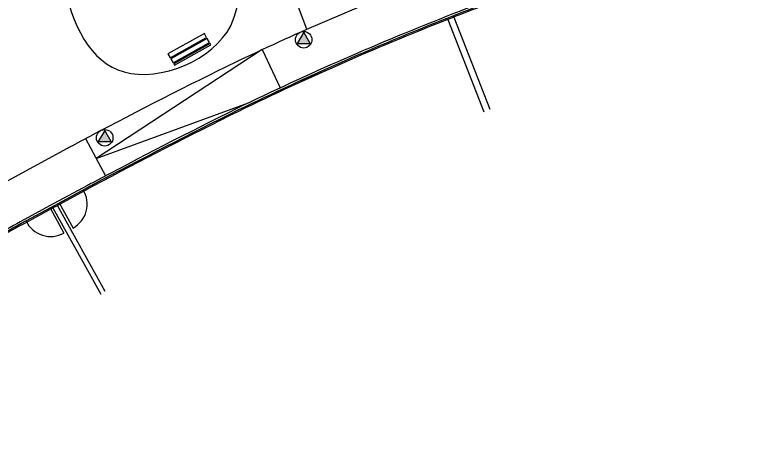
# Model space of a CAD drawing. Header units: millimetres. Extents: x 441156 to 441876, y 4514765 to 4515211.
# Drawn here: x 441683.58 to 441712.3, y 4514812.93 to 4514829.1 of the extents above; entities that cross this region are included whole.
import ezdxf

# ---------------------------------------------------------------- set-up
doc = ezdxf.new("R2010")
doc.units = ezdxf.units.MM
doc.layers.add('01_eléctrico', color=170, linetype='Continuous')
doc.layers.add('01_piscinas', color=254, linetype='Continuous')

msp = doc.modelspace()

# ---------------------------------------------------------------- hatches: boundary and pattern name
at = {"layer": '01_eléctrico'}
h = msp.add_hatch(color=256, dxfattribs=at)
h.dxf.hatch_style = 1
h.paths.add_polyline_path([(441694.89607603, 4514828.00228366), (441694.64931696, 4514828.4296829), (441694.4025579, 4514828.00228366)])
h = msp.add_hatch(color=256, dxfattribs=at)
h.dxf.hatch_style = 1
h.paths.add_polyline_path([(441687.26447182, 4514824.23799946), (441687.01771276, 4514824.6653987), (441686.77095369, 4514824.23799946)])

# ---------------------------------------------------------------- linework, layer by layer
at = {"layer": '01_eléctrico', "elevation": 0.00000131}
for points in [[(441694.89607603, 4514828.00228366), (441694.64931696, 4514828.4296829), (441694.4025579, 4514828.00228366)], [(441687.26447182, 4514824.23799946), (441687.01771276, 4514824.6653987), (441686.77095369, 4514824.23799946)]]:
    msp.add_lwpolyline(points, close=True, dxfattribs=at)
at = {"layer": '01_eléctrico'}
for centre in [(441694.64931696, 4514828.14475008, 0.00000131), (441687.01771276, 4514824.38046587, 0.00000131)]:
    msp.add_circle(centre, 0.31727935, dxfattribs=at)
at = {"layer": '01_piscinas'}
for p, q in [((441694.76717771, 4514828.54905541, 0.00000013), (441691.15105936, 4514838.18205059, 0.0000014)), ((441694.76717772, 4514828.54905541, 0.00000131), (441697.98737654, 4514829.92970618, 0.00000131)), ((441700.17391467, 4514828.92249502, 0.00000053), (441701.55390892, 4514825.37873638, 0.00000053)), ((441700.40666564, 4514829.01374916, 0.00000053), (441700.3886878, 4514829.06064609, 0.00000055)), ((441700.40666564, 4514829.01374916, 0.00000053), (441701.78448924, 4514825.47556462, 0.00000053)), ((441693.06211927, 4514827.76944361, 0.00000131), (441693.75003598, 4514826.2973636, 0.00000059)), ((441694.54008759, 4514826.58032682, 0.00000053), (441695.48164226, 4514826.95154472, 0.00000053)), ((441693.78178824, 4514826.22941661, 0.00000055), (441693.8030054, 4514826.18401379, 0.00000053)), ((441686.28623646, 4514824.35411136, 0.00000131), (441687.04728863, 4514822.91838179, 0.00000059)), ((441687.08241482, 4514822.85211601, 0.00000055), (441687.10584743, 4514822.80791025, 0.00000053)), ((441685.12782893, 4514821.7422953, 0.00000053), (441686.41666628, 4514822.44153137, 0.00000053)), ((441683.83930961, 4514821.04323177, 0.00000053), (441685.12182773, 4514821.73903945, 0.00000053)), ((441685.12182773, 4514821.73903945, 0.00000053), (441685.12782893, 4514821.7422953, 0.00000053)), ((441687.04118291, 4514818.47706382, 0.00000164), (441685.20983134, 4514821.78654734, 0.00000164)), ((441685.2734114, 4514821.87818029, 0.00000053), (441685.80520803, 4514820.91715664, 0.00000053)), ((441684.92180997, 4514821.68742511, 0.00000053), (441685.45522011, 4514820.72348565, 0.00000053)), ((441685.03382896, 4514821.69153424, 0.00000164), (441686.86455128, 4514818.38318787, 0.00000164))]:
    msp.add_line(p, q, dxfattribs=at)
for points, elevation in [([(441733.80152151, 4514836.84526939, 0.0164873178), (441729.941051, 4514836.51536975, 0.0147570251), (441722.50275839, 4514835.40842934, 0.0064753203), (441716.72613465, 4514834.10548181, 0.0081662383), (441709.49245762, 4514832.24974676, 0.0216544653), (441700.37301078, 4514829.13504235, 0.0203224531), (441692.08927445, 4514825.50445053, 0.0071301443), (441686.53051536, 4514822.6439482, 0.0002218274), (441686.35889411, 4514822.55241672), (441685.06968918, 4514821.85298122), (441683.78080227, 4514821.15371826, 0.0026809456), (441681.72825373, 4514820.00791291), (441674.82663559, 4514816.1888006), (441672.21161554, 4514814.745731), (441664.29735012, 4514810.37833203), (441659.35443191, 4514807.63872531), (441646.18519361, 4514800.33969015), (441646.07115784, 4514800.27586286), (441656.85310346, 4514782.27945409)], 0.00000053), ([(441733.79953832, 4514836.77006272, 0.0164621357), (441729.94989689, 4514836.44089324, 0.0147546948), (441722.51715044, 4514835.33481359, 0.0064740219), (441716.74358279, 4514834.03253962, 0.0081654849), (441709.51294286, 4514832.17759532, 0.021652917), (441700.40030144, 4514829.06518378, 0.0203218385), (441692.12239248, 4514825.4371581, 0.0071298324), (441686.56578016, 4514822.5777561, 0.0002215412), (441686.39443893, 4514822.48637409), (441685.10545453, 4514821.78705824), (441683.81678817, 4514821.08791493, 0.002681048), (441681.7648651, 4514819.94245511), (441674.86291054, 4514816.12315664), (441672.24785212, 4514814.68006586), (441664.33364728, 4514810.31270033), (441659.39078961, 4514807.57312716), (441646.22168809, 4514800.27416781), (441646.17519445, 4514800.24814472), (441656.91744049, 4514782.31799947)], 0.00000053), ([(441674.08187445, 4514817.63388165), (441680.9335508, 4514821.42535793, -0.0026787406), (441682.99964792, 4514822.5786478), (441684.29330397, 4514823.28049818), (441685.58727805, 4514823.98252109, -0.0002279926), (441685.76497557, 4514824.07729607, -0.0071368386), (441691.37023801, 4514826.96163381, -0.0083010012), (441694.76717771, 4514828.54905541)], 0.00000131)]:
    msp.add_lwpolyline(points, format="xyb", dxfattribs=dict(at, elevation=elevation))
for points, elevation in [([(441690.92665262, 4514828.23331648), (441690.83862895, 4514828.39032551), (441689.44299317, 4514827.60789291), (441689.53101684, 4514827.45088388), (441690.92665262, 4514828.23331648)], 0.00000053), ([(441689.55057766, 4514827.41599299), (441689.63860132, 4514827.25898396), (441691.0342371, 4514828.04141656), (441690.94621343, 4514828.19842559), (441689.55057766, 4514827.41599299)], 0.00000053), ([(441693.06211927, 4514827.76944361), (441686.69604194, 4514823.58101081), (441692.52653772, 4514825.71649356)], 0.00000131), ([(441689.66366134, 4514827.21428407), (441689.68811236, 4514827.17067045), (441691.08374814, 4514827.95310305), (441691.05929712, 4514827.99671667), (441689.66366134, 4514827.21428407)], 0.00000053), ([(441693.27128801, 4514825.98926648), (441693.8030054, 4514826.18401379)], 0.00000131)]:
    msp.add_lwpolyline(points, dxfattribs=dict(at, elevation=elevation))
for centre, radius, start, end in [((441740.87355029, 4514725.45727351, 0.00000053), 111.18233854, 106.3769217873, 111.3383927732), ((441740.87355028, 4514725.45727351, 0.00000053), 111.18233853, 111.3441248667, 115.9950801304), ((441740.87354898, 4514725.45727373, 0.00000053), 111.18233785, 111.338392183, 111.3441242826), ((441789.59941516, 4514629.17983693, 0.00000053), 219.08163365, 116.4131431457, 118.0471049427), ((441685.29682169, 4514821.83587494, 0.00000053), 1.05, 298.958596351, 31.120477679), ((441789.5994185, 4514629.17983191, 0.00000053), 219.08163965, 118.0471051283, 118.0978348655), ((441684.94683376, 4514821.64220396, 0.00000053), 1.05, 205.660012324, 298.958596377), ((441789.59941787, 4514629.17983192, 0.00000053), 219.08163934, 118.8646995923, 119.4791647344)]:
    msp.add_arc(centre, radius, start, end, dxfattribs=at)
msp.add_spline([(441691.94074574, 4514836.07840121, -0.00000049), (441691.05327148, 4514835.52146418, -0.00000049), (441690.6634551, 4514833.95558944, -0.00000049), (441685.91118562, 4514833.1691113, 0.00000053), (441685.44043079, 4514830.38247977, 0.00000053), (441687.75799057, 4514826.90823601, 0.00000053), (441691.84993238, 4514828.68154778, 0.00000053), (441692.24120686, 4514831.5668765, -0.00000049), (441692.81101352, 4514833.76009066, 0.00000082)], degree=3, dxfattribs=at)

doc.saveas('drawing.dxf')
